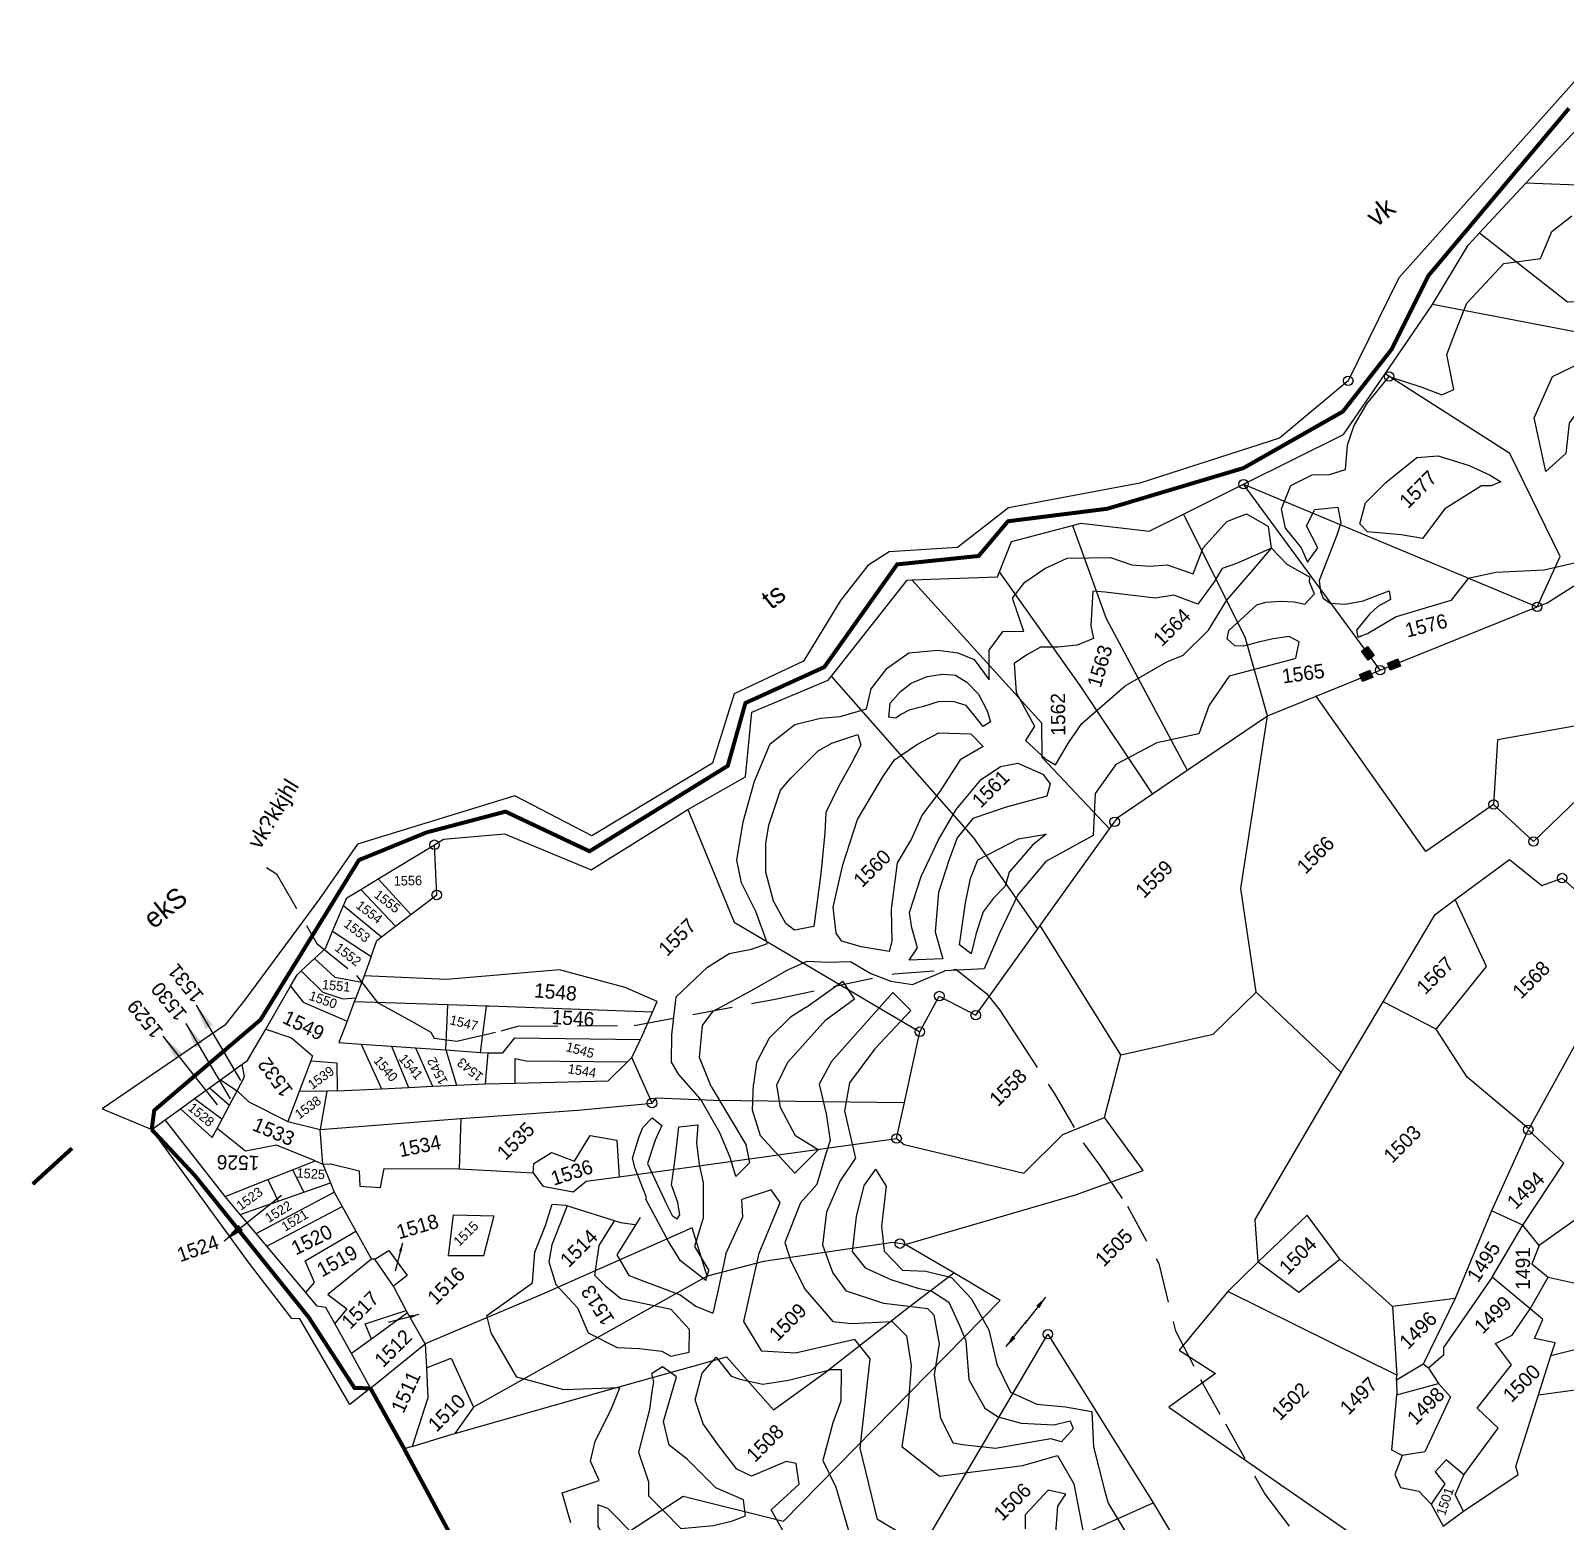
# Model space of a CAD drawing. Header units: metres. Extents: x 302352 to 308863, y 1945987 to 1951649.
# Drawn here: x 302481 to 303270, y 1947762 to 1948527 of the extents above; entities that cross this region are included whole.
import ezdxf

# ---------------------------------------------------------------- set-up
doc = ezdxf.new("R2010")
doc.units = ezdxf.units.M
for name, pattern in [('DASHDOT', [1, 0.5, -0.25, 0, -0.25]), ('DASHED', [0.75, 0.5, -0.25]), ('DIVIDE', [1.25, 0.5, -0.25, 0, -0.25, 0, -0.25])]:
    doc.linetypes.add(name, pattern=pattern)
for name, color, linetype in [('LINE_FOOTPATH', 1, 'DASHED'), ('OFF', 1, 'Continuous'), ('POLY_HATCH', 12, 'Continuous'), ('POLY_PARCEL', 6, 'Continuous'), ('POLY_WATER', 4, 'Continuous'), ('SYM_ARROW', 1, 'Continuous'), ('SYM_STONE', 1, 'Continuous'), ('TEXT_MAPOUT', 7, 'Continuous'), ('TEXT_PARCEL', 7, 'Continuous'), ('V_BOUND_LINE', 7, 'Continuous'), ('V_BOUND_STREAM_LINE', 7, 'DASHDOT'), ('V_DIVIDE_LINE', 7, 'DIVIDE')]:
    doc.layers.add(name, color=color, linetype=linetype)
doc.styles.get("Standard").update_dxf_attribs({"font": 'simplex.shx'})
doc.styles.add('TEXT_MAP', font='')
doc.styles.get('TEXT_MAP').set_extended_font_data('Kruti Dev 050')
doc.dimstyles.get("Standard").update_dxf_attribs({"dimtxt": 0.18, "dimasz": 0.18, "dimexe": 0.18, "dimexo": 0.0625, "dimgap": 0.09, "dimtad": 0, "dimtih": 1, "dimtoh": 1, "dimdec": 4, "dimzin": 0, "dimdsep": 46, "dimtxsty": 'Standard', "dimcen": 0.09, "dimadec": 0, "dimazin": 0, "dimtfac": 1, "dimtdec": 4, "dimtofl": 0, "dimtmove": 0, "dimatfit": 3, "dimfxl": 1, "dimtolj": 1, "dimtzin": 0, "dimarcsym": 0})

# ---------------------------------------------------------------- blocks, each defined once
blk = doc.blocks.new('STONE')
blk.add_circle((0, 0), 0.851)
blk = doc.blocks.new('STONESQUAREFILLED')
blk.add_hatch(color=256).paths.add_polyline_path([(0.7, -0.48), (0.7, 0.48), (-0.7, 0.48), (-0.7, -0.48)])
blk.add_lwpolyline([(-0.7, 0.48), (0.7, 0.48), (0.7, -0.48), (-0.7, -0.48)], close=True)
blk = doc.blocks.new('TEXTARROW')
blk.add_leader([(0.04, -0.01), (8.68, -0.01)], dimstyle='Standard', override={"dimtxt": 2.5, "dimasz": 2.5, "dimexe": 1.25, "dimexo": 0.625, "dimgap": 0.625, "dimtad": 1, "dimtih": 0, "dimtoh": 0, "dimzin": 8, "dimcen": 2.5, "dimtofl": 1})
blk = doc.blocks.new('TEXTDOUBLEARROW')
for points in [[(-6.63, 0.01), (0.2, 0.01)], [(6.25, 0.01), (-0.58, 0.01)]]:
    blk.add_leader(points, dimstyle='Standard', override={"dimtxt": 2.5, "dimasz": 2.5, "dimexe": 1.25, "dimexo": 0.625, "dimgap": 0.625, "dimtad": 1, "dimtih": 0, "dimtoh": 0, "dimzin": 8, "dimcen": 2.5, "dimtofl": 1})
blk = doc.blocks.new('WEEWWEEWWE')
at = {"layer": 'LINE_FOOTPATH', "ltscale": 10}
blk.add_lwpolyline([(308614.04, 1947318.55), (308614.38, 1947317.06), (308611.78, 1947307.31), (308612.5, 1947300.93), (308611.96, 1947296.66), (308613.32, 1947292), (308614.11, 1947289.31), (308613.87, 1947288.46), (308615.61, 1947286.18), (308620.48, 1947283.21), (308622.37, 1947282.11), (308632.81, 1947271.89), (308647.7, 1947261.74), (308660.53, 1947253.47), (308666.42, 1947248.41), (308667.03, 1947243.52), (308666.74, 1947240.86), (308665.99, 1947237.33), (308664.21, 1947228.63), (308662.39, 1947221.66), (308661.85, 1947218.17), (308660.74, 1947212.09), (308658.45, 1947204.22), (308653.94, 1947196.73), (308651.9, 1947190.19), (308650.17, 1947184.04), (308647.44, 1947174.22), (308646.07, 1947163.85)], dxfattribs=at)
at = {"layer": 'OFF', "ltscale": 10}
blk.add_lwpolyline([(308578.03, 1947311.62), (308580.61, 1947305.37)], dxfattribs=at)
at = {"layer": 'POLY_HATCH'}
for points in [[(308632.86, 1947265.33), (308635.31, 1947267.71), (308639.08, 1947270.7), (308644.48, 1947270.58), (308647.65, 1947269.88), (308650, 1947268.3), (308651.92, 1947267.38), (308653.75, 1947271.26), (308654.98, 1947275.08), (308656.59, 1947277.53), (308660.54, 1947280.38), (308665.14, 1947282.98), (308669.87, 1947284.9), (308673.75, 1947284.45), (308676.61, 1947282.72), (308678.49, 1947281.14), (308681.54, 1947279.51), (308683.74, 1947280.86), (308686.97, 1947281.28), (308690.26, 1947280.71), (308693.08, 1947278.38), (308694.64, 1947276.39), (308695.47, 1947274.35), (308695.02, 1947271.22), (308697.65, 1947273.85), (308700.6, 1947274.3), (308702.4, 1947272.45), (308704.35, 1947276.42), (308706.86, 1947276.72), (308709.84, 1947276.2), (308712.73, 1947275.13), (308716.66, 1947271.36), (308717.92, 1947268.78), (308719.37, 1947267.12), (308721.07, 1947265.7), (308722.56, 1947262.57), (308725.79, 1947264.02), (308730.23, 1947264.25), (308732.65, 1947263.21), (308733.48, 1947260.1)], [(308583.08, 1947233.21), (308585, 1947236.65), (308589.37, 1947234.46), (308590.34, 1947236.96), (308592.5, 1947238.34), (308596.65, 1947239.72), (308599.43, 1947240.89), (308594.26, 1947245.69), (308591.18, 1947250.98), (308592.85, 1947257.18), (308593.99, 1947259.14), (308600.96, 1947257.98), (308603.87, 1947260.52), (308607.19, 1947261.94), (308609.64, 1947263.24), (308610.75, 1947261.97), (308614.12, 1947255.55), (308615.23, 1947254.1)], [(308734.81, 1947258.44), (308736.23, 1947260.54), (308739.11, 1947261.77), (308741.94, 1947260.85), (308743.51, 1947259.34), (308745.4, 1947258.36), (308747.72, 1947260.34), (308749.96, 1947261.48), (308753.09, 1947262.33), (308757.51, 1947262.78), (308759.5, 1947258.92), (308760.58, 1947256.5), (308762.13, 1947255.9), (308764.61, 1947259.65), (308767.49, 1947260.95), (308770.91, 1947262.43), (308777.76, 1947262.69), (308781.46, 1947259.87), (308784.84, 1947261.29), (308788.04, 1947260.9)], [(308618.45, 1947255.4), (308618.67, 1947255.49), (308620.22, 1947259.06), (308620.89, 1947260.23), (308623.31, 1947261.49), (308624.54, 1947262.04), (308626.21, 1947262.08)], [(308724.25, 1947245.95), (308723.97, 1947246.09), (308716.73, 1947250.25), (308712.39, 1947249.46), (308708.91, 1947247.82), (308704.36, 1947250.74), (308698.82, 1947252.43), (308694.4, 1947251.72), (308690.49, 1947248.12), (308683.97, 1947250.02), (308678.52, 1947249.53), (308673.5, 1947247.75), (308668.99, 1947245.9), (308665.3, 1947249.21)], [(308658.74, 1947248.71), (308652.18, 1947248.48), (308646.9, 1947247.69), (308643.97, 1947245.66), (308640.73, 1947240.43)], [(308760.79, 1947227.67), (308754.19, 1947231.79), (308749.64, 1947235.87), (308746.67, 1947237.77), (308743.18, 1947237.36), (308736.84, 1947240.75), (308732.8, 1947241.76), (308731.63, 1947242.33)], [(308641.55, 1947237.7), (308641, 1947235.23), (308637.05, 1947232.09), (308635.06, 1947229.63), (308635, 1947226.33), (308637.03, 1947224.17), (308638.76, 1947221.33), (308638.61, 1947217.73), (308637.43, 1947213.35), (308635.1, 1947209.62), (308633.84, 1947205.88), (308635.1, 1947202.49), (308637.43, 1947199.69), (308639.38, 1947196.98), (308636.41, 1947193.67), (308633.52, 1947188.83), (308632.69, 1947187.36), (308631.64, 1947182.94)]]:
    blk.add_lwpolyline(points, dxfattribs=at)
at = {"layer": 'POLY_HATCH', "lineweight": -2}
for points in [[(308655.34, 1947267.52), (308656.2, 1947270.61), (308658.09, 1947273.86), (308660.66, 1947276.43), (308662.55, 1947277.8), (308666.66, 1947279.86), (308668.72, 1947280.03), (308673.52, 1947280.03), (308675.41, 1947279.51), (308678.49, 1947277.97), (308677.81, 1947276.77), (308675.23, 1947275.92), (308672.15, 1947275.06), (308668.72, 1947273.86), (308666.83, 1947272.15), (308662.89, 1947268.89), (308657.57, 1947264.78), (308655.52, 1947266.15)], [(308682.79, 1947276.75), (308684.14, 1947277.9), (308686.1, 1947278.04), (308687.79, 1947277.83), (308689.81, 1947277.02), (308691.37, 1947275.87), (308692.45, 1947274.59), (308692.85, 1947272.97), (308692.79, 1947270.88), (308692.11, 1947268.65), (308691.43, 1947267.37), (308690.35, 1947267.57), (308690.56, 1947269.46), (308690.69, 1947270.95), (308689.95, 1947272.36), (308688.66, 1947273.71), (308686.84, 1947274.66), (308685.22, 1947275.6), (308684.07, 1947275.94), (308683.33, 1947276.08)], [(308658.94, 1947262.21), (308661, 1947264.78), (308665.63, 1947267.7), (308670.95, 1947270.44), (308676.95, 1947271.98), (308679.52, 1947272.49), (308682.95, 1947271.81), (308685.86, 1947270.95), (308688.61, 1947268.04), (308688.61, 1947265.81), (308685.35, 1947266.67), (308680.72, 1947265.64), (308677.12, 1947265.13), (308674.03, 1947263.93), (308670.6, 1947263.07), (308665.97, 1947259.47), (308663.23, 1947256.56), (308662.03, 1947255.88), (308659.97, 1947258.79), (308658.77, 1947261.01)], [(308718.96, 1947262.39), (308717.07, 1947263.76), (308713.13, 1947268.72), (308712.1, 1947269.92), (308708.84, 1947267.01), (308707.98, 1947265.64), (308705.93, 1947266.5), (308704.04, 1947268.04), (308702.5, 1947269.58), (308700.61, 1947270.09), (308698.72, 1947270.44), (308696.32, 1947267.7), (308694.95, 1947263.07), (308692.89, 1947262.56), (308693.07, 1947259.13), (308693.41, 1947257.76), (308696.67, 1947258.62), (308699.41, 1947259.13), (308706.61, 1947258.62), (308712.44, 1947257.08), (308714.5, 1947256.22), (308718.96, 1947256.22), (308723.24, 1947257.25), (308728.22, 1947257.59), (308731.82, 1947257.93), (308727.36, 1947259.64), (308725.64, 1947260.5), (308723.76, 1947259.99), (308720.33, 1947259.47)], [(308664.92, 1947253.68), (308666.17, 1947255.97), (308667.32, 1947257.57), (308671.55, 1947259.74), (308676.35, 1947261.45), (308680.59, 1947262.6), (308685.51, 1947263.05), (308688.37, 1947262.48), (308690.2, 1947261.23), (308691.45, 1947258.03), (308691.23, 1947256.54), (308689.85, 1947255.74), (308685.28, 1947258.37), (308681.27, 1947260.31), (308678.18, 1947259.97), (308675.44, 1947258.71), (308671.66, 1947256.77), (308667.89, 1947253.57), (308666.17, 1947250.48), (308663.09, 1947253.34)], [(308668.92, 1947250.26), (308673.15, 1947253.46), (308675.78, 1947255.17), (308678.07, 1947256.2), (308683.56, 1947254.48), (308686.42, 1947252.43), (308684.25, 1947252.66), (308679.79, 1947252.31), (308678.18, 1947251.4), (308676.01, 1947251.4), (308673.95, 1947251.06), (308671.44, 1947249.8), (308669.15, 1947248.43)], [(308741.84, 1947252.25), (308744.24, 1947253.62), (308747.84, 1947253.62), (308752.81, 1947253.1), (308754.87, 1947251.39), (308756.76, 1947247.79), (308757.79, 1947245.05), (308758.13, 1947243.51), (308756.93, 1947244.02), (308756.07, 1947244.88), (308750.76, 1947246.08), (308746.13, 1947245.4), (308744.58, 1947247.62), (308741.84, 1947250.88)], [(308763.05, 1947240.45), (308766.8, 1947246.25), (308772.05, 1947248.31), (308775.79, 1947247), (308781.41, 1947244.01), (308783.29, 1947241.76), (308781.98, 1947241.2), (308778.6, 1947242.7), (308776.73, 1947242.7), (308772.98, 1947243.26), (308769.42, 1947242.7), (308766.42, 1947240.26)], [(308600.51, 1947219.96), (308599.1, 1947223.48), (308599.1, 1947228.58), (308598.75, 1947231.4), (308600.33, 1947234.04), (308605.44, 1947236.85), (308605.09, 1947238.96), (308603.5, 1947239.32), (308602.98, 1947238.44), (308601.92, 1947237.73), (308600.16, 1947236.33), (308595.4, 1947233.51), (308593.64, 1947229.99), (308592.41, 1947228.76), (308592.41, 1947225.95), (308592.41, 1947222.96), (308595.58, 1947220.32), (308597.69, 1947219.08), (308599.28, 1947218.38)], [(308591.34, 1947207.28), (308589.06, 1947212.91), (308590.82, 1947218.71), (308588.53, 1947222.93), (308587.65, 1947226.1), (308587.65, 1947231.2), (308587.12, 1947232.43), (308585.18, 1947230.5), (308583.77, 1947224.69), (308581.48, 1947222.93), (308580.6, 1947219.59), (308580.43, 1947215.72), (308582.36, 1947212.03), (308586.59, 1947208.51), (308588.53, 1947206.75), (308590.11, 1947206.4)]]:
    blk.add_lwpolyline(points, close=True, dxfattribs=at)
for points in [[(308630.92, 1947254.76), (308632.18, 1947259.41), (308632.43, 1947263.56), (308632.86, 1947265.33)], [(308634.25, 1947259.64), (308635.8, 1947263.24), (308638.88, 1947265.81), (308641.11, 1947266.15), (308646.26, 1947264.61), (308651.4, 1947263.24)], [(308651.4, 1947263.24), (308653.9, 1947262.26), (308655.64, 1947260.4), (308657.74, 1947258.42), (308658.48, 1947255.57), (308659.6, 1947253.1), (308661.21, 1947250.87), (308665.3, 1947249.21)], [(308610.85, 1947261.78), (308606.02, 1947259.66), (308604.26, 1947258.41), (308602.87, 1947255.77), (308602.75, 1947251.75), (308601.49, 1947248.6), (308602.75, 1947244.71), (308604.63, 1947242.7), (308606.39, 1947240.44), (308606.77, 1947239.18), (308608.78, 1947237.92), (308610.8, 1947239.93), (308610.92, 1947243.33), (308607.4, 1947248.73), (308607.15, 1947251.12), (308607.15, 1947253.13), (308610.17, 1947255.39), (308613.76, 1947256.23)], [(308626.21, 1947262.08), (308626.39, 1947260.54), (308624.51, 1947259.79), (308621.74, 1947258.41), (308619.85, 1947253.13), (308619.35, 1947251.62), (308619.48, 1947250.87), (308620.11, 1947250.99), (308620.99, 1947252.25), (308621.99, 1947254.39), (308624.63, 1947256.4), (308627.8, 1947258.9)], [(308634.25, 1947259.64), (308632.2, 1947251.37), (308630.9, 1947249.43), (308628.5, 1947249.43)], [(308731.82, 1947257.93), (308733.48, 1947260.1)], [(308629.67, 1947257.4), (308627.9, 1947255.89), (308626.27, 1947253.76), (308625.01, 1947251.75), (308621.87, 1947248.6), (308618.6, 1947246.85), (308617.72, 1947243.45)], [(308627.8, 1947258.9), (308629.67, 1947257.4)], [(308634.02, 1947244.5), (308638.17, 1947244.5), (308637.39, 1947247.74), (308638.56, 1947251.63), (308640.25, 1947253.97), (308643.24, 1947255.01), (308650.38, 1947255.4), (308654.79, 1947254.75), (308655.31, 1947257.34)], [(308649.69, 1947258.27), (308647.46, 1947258.79), (308643.68, 1947258.79), (308640.43, 1947257.76), (308638.2, 1947256.05)], [(308649.69, 1947258.27), (308655.31, 1947257.34)], [(308731.82, 1947257.93), (308731.77, 1947255.13), (308732.68, 1947251.94)], [(308734.81, 1947258.44), (308734.53, 1947255.32), (308733.8, 1947253.47), (308736.01, 1947253.84), (308736.93, 1947256.79), (308739.14, 1947257.53), (308741.36, 1947255.69), (308740.25, 1947254.03), (308738.78, 1947253.29), (308733.22, 1947250.79)], [(308616.58, 1947242.82), (308616.08, 1947246.85), (308616.71, 1947249.61), (308618.45, 1947255.4)], [(308634.02, 1947244.5), (308634.28, 1947250.86), (308635.83, 1947253.84), (308638.2, 1947256.05)], [(308616.33, 1947254.26), (308610.92, 1947253), (308610.17, 1947250.11), (308613.06, 1947243.83), (308613.44, 1947241.44), (308614.32, 1947239.31)], [(308629.67, 1947251.62), (308630.92, 1947254.76)], [(308724.25, 1947245.95), (308726, 1947247.14), (308725.59, 1947248.49), (308723.97, 1947249.71), (308722.35, 1947250.72), (308720.66, 1947251.67), (308719.92, 1947252.48), (308719.85, 1947253.76), (308720.73, 1947254.37), (308725.52, 1947254.16), (308726.54, 1947253.62), (308727.96, 1947252.41), (308729.1, 1947251.13), (308729.85, 1947249.98), (308731.6, 1947250.05), (308732.21, 1947251.53), (308732.68, 1947251.94)], [(308658.77, 1947251.91), (308647.17, 1947251.19), (308644.08, 1947250.28), (308642.08, 1947247.01), (308640.08, 1947244.28), (308638.26, 1947243.38), (308634.99, 1947241.56), (308631.9, 1947241.38), (308626.99, 1947239.2), (308625.9, 1947237.02), (308624.63, 1947233.21), (308624.26, 1947227.94), (308625.72, 1947226.12), (308629.54, 1947222.67), (308629.54, 1947220.13), (308627.35, 1947217.04), (308623.54, 1947213.78), (308619.36, 1947210.69), (308620.08, 1947204.7), (308623.17, 1947202.34), (308628.44, 1947198.27), (308632.44, 1947196.09), (308631.35, 1947192.1), (308627.17, 1947185.92)], [(308628.5, 1947249.43), (308629.67, 1947251.62)], [(308658.77, 1947251.91), (308658.74, 1947248.71)], [(308733.22, 1947250.79), (308732.35, 1947249.71), (308732.01, 1947248.9), (308732.21, 1947247.82), (308733.43, 1947246.4), (308735.32, 1947245.12), (308737.34, 1947244.24), (308738.56, 1947243.7), (308737.89, 1947242.82), (308736.13, 1947243.3), (308734.71, 1947243.36), (308732.14, 1947243.09), (308731.63, 1947242.33), (308732.03, 1947242.13)], [(308601.21, 1947213.43), (308602.09, 1947216.6), (308606.84, 1947216.42), (308608.43, 1947218.54), (308607.72, 1947219.59), (308603.32, 1947221.35), (308602.62, 1947223.29), (308603.14, 1947227.16), (308603.67, 1947230.32), (308605.08, 1947233.14), (308608.07, 1947234.9), (308610.72, 1947235.07), (308610.36, 1947232.08), (308610.89, 1947231.03), (308612.48, 1947228.56), (308615.12, 1947226.63), (308619.87, 1947223.81), (308620.75, 1947222.93), (308617.94, 1947220.12), (308615.29, 1947218.89), (308611.07, 1947216.42), (308609.84, 1947212.91), (308606.49, 1947206.75)], [(308624.11, 1947188.21), (308627.98, 1947191.55), (308629.74, 1947191.9), (308628.51, 1947193.84), (308624.28, 1947193.66), (308623.05, 1947192.43)], [(308612.66, 1947198.59), (308610.72, 1947206.33), (308615.48, 1947214.25), (308624.28, 1947221.28), (308624.64, 1947224.36), (308618.12, 1947228.41), (308615.3, 1947231.58), (308616.36, 1947235.8), (308623.76, 1947240.55), (308630.1, 1947243.19), (308630.45, 1947245.12), (308626.97, 1947246.86)], [(308620.73, 1947243.45), (308625.51, 1947245.21), (308626.97, 1947246.86)], [(308620.73, 1947243.45), (308616.54, 1947240.72), (308614.32, 1947239.31)], [(308616.58, 1947242.82), (308617.72, 1947243.45)], [(308641.55, 1947237.7), (308639.08, 1947237.27), (308635.64, 1947235.2), (308632.19, 1947232.45), (308631.92, 1947229.84), (308633.16, 1947226.53), (308634.81, 1947223.37), (308635.77, 1947221.85), (308636.33, 1947219.38), (308635.22, 1947216.35), (308634.4, 1947214.42), (308631.23, 1947210.71), (308630.13, 1947206.72), (308630.54, 1947204.79), (308632.06, 1947202.18), (308634.81, 1947199.15), (308636.6, 1947198.05), (308636.19, 1947197.08), (308633.98, 1947196.95), (308633.3, 1947198.18), (308627.51, 1947202.18), (308624.89, 1947205.48), (308624.2, 1947206.44), (308625.31, 1947209.74), (308628.61, 1947214.15), (308631.78, 1947216.49), (308633.85, 1947219.51), (308633.85, 1947220.62), (308630.4, 1947225.02), (308628.2, 1947229.42), (308628.61, 1947232.31), (308630.13, 1947235.62), (308633.43, 1947238.23), (308637.29, 1947239.74), (308640.73, 1947240.43)]]:
    blk.add_lwpolyline(points, dxfattribs=at)
at = {"layer": 'POLY_PARCEL'}
for points in [[(308617.56, 1947308.32), (308618.13, 1947302.17)], [(308620.48, 1947308.22), (308620.31, 1947301.87)], [(308622.96, 1947307.62), (308622.71, 1947301.55)], [(308605.69, 1947305.83), (308605.4, 1947303.28), (308607.61, 1947297.72)], [(308607.98, 1947306.23), (308608.03, 1947302.44), (308609.22, 1947300.06), (308610.47, 1947299.02)], [(308610.24, 1947306.16), (308610.43, 1947302.71), (308612.36, 1947299.88)], [(308614.28, 1947306.99), (308615.49, 1947301.32)], [(308622.71, 1947301.55), (308626.77, 1947301), (308631.02, 1947305.67)], [(308585, 1947304.67), (308585.28, 1947299.28), (308586.54, 1947299.67)], [(308587.16, 1947304.32), (308587.79, 1947300.06)], [(308589.45, 1947303.96), (308589.68, 1947300.64)], [(308591.12, 1947303.69), (308591.64, 1947301.25)], [(308599.67, 1947304.21), (308601.16, 1947301.14), (308601.45, 1947297.67), (308600.86, 1947297.4)], [(308591.64, 1947301.25), (308593.56, 1947301.84), (308594.46, 1947303.16)], [(308615.49, 1947301.32), (308617.42, 1947302.26), (308618.13, 1947302.17)], [(308618.13, 1947302.17), (308620.31, 1947301.87)], [(308620.31, 1947301.87), (308622.71, 1947301.55)], [(308586.54, 1947299.67), (308587.79, 1947300.06)], [(308592.37, 1947288.1), (308590.34, 1947292.89), (308587.03, 1947295.12), (308586.54, 1947299.67)], [(308587.79, 1947300.06), (308589.68, 1947300.64)], [(308589.68, 1947300.64), (308591.64, 1947301.25)], [(308591.64, 1947301.25), (308591.72, 1947299.23), (308593.46, 1947294.01)], [(308612.36, 1947299.88), (308610.47, 1947299.02)], [(308613.14, 1947300.23), (308612.36, 1947299.88)], [(308615.49, 1947301.32), (308613.14, 1947300.23)], [(308635.59, 1947271.44), (308636.97, 1947271.99), (308635.38, 1947276.07), (308631.05, 1947283.46), (308620.14, 1947292.62), (308613.14, 1947300.23)], [(308607.61, 1947297.72), (308604.98, 1947296.53), (308606.83, 1947294.41)], [(308609.95, 1947298.79), (308607.61, 1947297.72)], [(308610.47, 1947299.02), (308609.95, 1947298.79)], [(308618.03, 1947290.21), (308609.95, 1947298.79)], [(308600.86, 1947297.4), (308597.12, 1947295.68)], [(308600.86, 1947297.4), (308603.02, 1947294.9), (308600.56, 1947292.37)], [(308597.12, 1947295.68), (308593.46, 1947294.01)], [(308593.46, 1947294.01), (308595.61, 1947290.43)], [(308599.6, 1947293.29), (308597.12, 1947295.68)], [(308606.83, 1947294.41), (308604.7, 1947288.63)], [(308606.83, 1947294.41), (308609.34, 1947291.54)], [(308581.22, 1947292.91), (308586.54, 1947290.62)], [(308599.6, 1947293.29), (308595.61, 1947290.43)], [(308600.56, 1947292.37), (308599.6, 1947293.29)], [(308600.56, 1947292.37), (308604.7, 1947288.63)], [(308580.98, 1947289.96), (308585.55, 1947287.78)], [(308586.54, 1947290.62), (308585.55, 1947287.78)], [(308586.54, 1947290.62), (308589.58, 1947289.3)], [(308592.79, 1947287.14), (308595.61, 1947290.43)], [(308595.61, 1947290.43), (308604.21, 1947283.16), (308609.12, 1947278.94)], [(308609.34, 1947291.54), (308607.19, 1947286.37)], [(308609.34, 1947291.54), (308611.34, 1947289.27)], [(308613.87, 1947286.38), (308618.03, 1947290.21)], [(308621.35, 1947286.69), (308618.03, 1947290.21)], [(308589.58, 1947289.3), (308588.62, 1947286.31)], [(308589.58, 1947289.3), (308592.37, 1947288.1)], [(308592.37, 1947288.1), (308592.79, 1947287.14)], [(308604.7, 1947288.63), (308607.19, 1947286.37)], [(308611.34, 1947289.27), (308609.46, 1947284.33)], [(308611.34, 1947289.27), (308613.87, 1947286.38)], [(308580.71, 1947286.84), (308591.32, 1947283.61)], [(308585.55, 1947287.78), (308588.62, 1947286.31)], [(308588.62, 1947286.31), (308591.81, 1947284.79)], [(308592.79, 1947287.14), (308591.81, 1947284.79)], [(308592.79, 1947287.14), (308593.54, 1947286.44), (308595.45, 1947283.31), (308594.12, 1947281.89), (308595.84, 1947279.93), (308597.85, 1947281.31), (308604.53, 1947274.63)], [(308607.19, 1947286.37), (308609.46, 1947284.33)], [(308613.87, 1947286.38), (308611.7, 1947282.3)], [(308613.87, 1947286.38), (308616.74, 1947283.1)], [(308616.74, 1947283.1), (308621.35, 1947286.69)], [(308635.59, 1947271.44), (308621.58, 1947286.44), (308621.35, 1947286.69)], [(308656.68, 1947286.36), (308650.85, 1947272.21), (308657.69, 1947246.02)], [(308697, 1947286.96), (308695.87, 1947262.75), (308692.87, 1947259.65), (308692.54, 1947247.26)], [(308580.54, 1947284.78), (308590.76, 1947281.64)], [(308591.81, 1947284.79), (308591.32, 1947283.61)], [(308609.46, 1947284.33), (308611.7, 1947282.3)], [(308677.33, 1947244.73), (308679.68, 1947258.49), (308681.31, 1947285.53)], [(308591.32, 1947283.61), (308590.76, 1947281.64)], [(308611.7, 1947282.3), (308614.39, 1947279.87)], [(308614.39, 1947279.87), (308617.37, 1947282.38)], [(308616.74, 1947283.1), (308617.37, 1947282.38)], [(308617.37, 1947282.38), (308618.68, 1947281.08), (308621.08, 1947281.35), (308632.14, 1947270.08)], [(308590.76, 1947281.64), (308589.79, 1947278.24)], [(308579.91, 1947277.21), (308581.56, 1947277.34), (308582.66, 1947280.08), (308589.79, 1947278.24)], [(308609.12, 1947278.94), (308604.53, 1947274.63)], [(308609.12, 1947278.94), (308620.28, 1947269.36), (308627.52, 1947263.4)], [(308614.39, 1947279.87), (308617.1, 1947277.29)], [(308617.1, 1947277.29), (308619.29, 1947279.49), (308620.05, 1947278.29), (308628.96, 1947269.24)], [(308699.49, 1947246.59), (308702.6, 1947262.51), (308705.5, 1947279.91)], [(308589.79, 1947278.24), (308588.69, 1947274.36)], [(308617.1, 1947277.29), (308625.55, 1947269.26), (308628.96, 1947269.24)], [(308716.14, 1947277.57), (308710.88, 1947266.28), (308704.64, 1947245.62)], [(308588.69, 1947274.36), (308581.71, 1947275.07), (308582.11, 1947272.12), (308579.73, 1947271.88)], [(308604.53, 1947274.63), (308610.73, 1947267.71)], [(308589, 1947274.08), (308591.03, 1947273.59), (308590.42, 1947269.73), (308588.25, 1947269.99)], [(308588.25, 1947269.99), (308589, 1947274.08)], [(308589, 1947274.08), (308588.69, 1947274.36)], [(308632.14, 1947270.08), (308632.36, 1947270.16), (308635.59, 1947271.44)], [(308581.62, 1947267.22), (308582.4, 1947269.17), (308587.26, 1947266.72)], [(308587.26, 1947266.72), (308588.25, 1947269.99)], [(308627.52, 1947263.4), (308629.73, 1947269.24)], [(308628.96, 1947269.24), (308629.73, 1947269.24)], [(308629.73, 1947269.24), (308632.14, 1947270.08)], [(308716.63, 1947243.36), (308721.59, 1947252.33), (308727.01, 1947268.75)], [(308581.62, 1947267.22), (308578.56, 1947267.7)], [(308587.15, 1947266.36), (308581.62, 1947267.22)], [(308610.73, 1947267.71), (308610.41, 1947265.66), (308612.62, 1947262.49), (308614.73, 1947262.27), (308618.07, 1947259.75)], [(308610.73, 1947267.71), (308611.63, 1947268.47), (308614.19, 1947267.88), (308615.47, 1947265.07), (308619.15, 1947265.99), (308621.09, 1947263.22), (308618.07, 1947259.75)], [(308778.28, 1947267.56), (308780.01, 1947253.63), (308789.64, 1947244.43), (308793.92, 1947239.24), (308792.95, 1947234.92)], [(308803.01, 1947249.38), (308802.96, 1947250.5), (308786.83, 1947267.88)], [(308585.98, 1947262.04), (308587.15, 1947266.36)], [(308587.15, 1947266.36), (308587.26, 1947266.72)], [(308730.7, 1947237.43), (308735.01, 1947266.09)], [(308735.01, 1947266.09), (308750.31, 1947229.16)], [(308792.95, 1947234.92), (308787.73, 1947236.2), (308781.51, 1947245.15), (308767.73, 1947265.35)], [(308577.17, 1947262.95), (308585.98, 1947262.04)], [(308627.52, 1947263.4), (308628.37, 1947263.49), (308633.28, 1947258.18), (308650.05, 1947241.09)], [(308750.31, 1947229.16), (308756.81, 1947231.59), (308761.43, 1947245.22), (308757.4, 1947263.39)], [(308585.98, 1947262.04), (308583.97, 1947259.82)], [(308617.09, 1947243.1), (308620.01, 1947248.73), (308600.85, 1947256.08), (308585.98, 1947262.04)], [(308583.97, 1947259.82), (308581.44, 1947257.02), (308575.73, 1947254.04)], [(308583.97, 1947259.82), (308587.01, 1947258.47), (308584.69, 1947252.13)], [(308618.07, 1947259.75), (308646.16, 1947238.57)], [(308575.73, 1947254.04), (308574.81, 1947254.56)], [(308575.73, 1947254.04), (308580.37, 1947251.61), (308580.66, 1947251.44)], [(308584.69, 1947252.13), (308580.66, 1947251.44)], [(308580.66, 1947251.44), (308597.4, 1947242.17), (308611.66, 1947234.2), (308611.17, 1947225.31), (308619.05, 1947224.07), (308632.18, 1947222.5), (308639.35, 1947221.54)], [(308617.09, 1947243.1), (308584.69, 1947252.13)], [(308692.54, 1947247.26), (308694.35, 1947247.57), (308699.49, 1947246.59)], [(308650.05, 1947241.09), (308657.69, 1947246.02)], [(308657.69, 1947246.02), (308662.58, 1947247.47), (308664.13, 1947242.54), (308677.33, 1947244.73)], [(308677.82, 1947244.82), (308692.54, 1947247.26)], [(308699.49, 1947246.59), (308704.64, 1947245.62)], [(308704.64, 1947245.62), (308716.63, 1947243.36)], [(308673.55, 1947226.17), (308677.82, 1947244.82)], [(308677.33, 1947244.73), (308677.82, 1947244.82)], [(308637.54, 1947228.37), (308636.62, 1947229.65), (308623.42, 1947239.42), (308617.09, 1947243.1)], [(308691.14, 1947219.74), (308698.96, 1947230.32), (308716.63, 1947243.36)], [(308716.63, 1947243.36), (308722.7, 1947240.8)], [(308646.16, 1947238.57), (308650.05, 1947241.09)], [(308728.91, 1947215.42), (308718.71, 1947217.24), (308722.7, 1947240.8)], [(308722.7, 1947240.8), (308730.7, 1947237.43)], [(308646.16, 1947238.57), (308646.31, 1947237.38), (308654.41, 1947224.21), (308661.32, 1947224.21), (308666.52, 1947222.01)], [(308730.7, 1947237.43), (308750.31, 1947229.16)], [(308567.93, 1947231.36), (308595.49, 1947225.63), (308602.18, 1947214.51), (308641.03, 1947214.96), (308639.35, 1947221.54)], [(308637.54, 1947228.37), (308657.11, 1947217.7), (308665.27, 1947213.89), (308666.52, 1947222.01)], [(308639.35, 1947221.54), (308637.54, 1947228.37)], [(308750.31, 1947229.16), (308751.57, 1947228.63), (308800.37, 1947217.77), (308800.98, 1947217.79)], [(308666.52, 1947222.01), (308673.55, 1947226.17)], [(308673.55, 1947226.17), (308683.61, 1947219.8), (308691.14, 1947219.74)], [(308802.33, 1947204.49), (308794.61, 1947204.17), (308785.21, 1947207.42), (308779.93, 1947202), (308770.1, 1947204.61), (308759.4, 1947213.8), (308757.72, 1947218.08), (308755.13, 1947218.44), (308753.66, 1947214.31), (308747.77, 1947211.96), (308734.98, 1947220.81), (308728.91, 1947215.42)], [(308691.14, 1947219.74), (308691.61, 1947205.07)], [(308787.53, 1947190.86), (308785.84, 1947195.98), (308772.83, 1947187.63), (308766.12, 1947194.48), (308756.42, 1947196.61), (308758.78, 1947204.49), (308749.4, 1947208.27), (308729.2, 1947208.59), (308728.91, 1947215.42)], [(308701.62, 1947207.63), (308713.96, 1947210.8), (308717.07, 1947210.34)], [(308703.91, 1947200.5), (308713.93, 1947201.63), (308717.07, 1947210.34)], [(308717.07, 1947210.34), (308725.47, 1947209.1), (308726.01, 1947203.93), (308728.5, 1947202.8), (308729.06, 1947193.6), (308728.81, 1947192.8)], [(308600.98, 1947196.92), (308642.3, 1947207.74), (308636.74, 1947183.42)], [(308691.61, 1947205.07), (308701.62, 1947207.63)], [(308703.91, 1947200.5), (308701.62, 1947207.63)], [(308667.43, 1947195.55), (308670.93, 1947199.59), (308691.61, 1947205.07)], [(308703.3, 1947183.42), (308702.4, 1947193.46), (308703.91, 1947200.5)], [(308600.98, 1947196.92), (308601.49, 1947196.75), (308636.74, 1947183.42)], [(308662.11, 1947195.61), (308652.57, 1947194.69), (308653.74, 1947189.38), (308646.61, 1947190.51), (308652.59, 1947158.15), (308658.6, 1947153.51), (308656.71, 1947151.32)], [(308669.74, 1947173.17), (308662.11, 1947195.61)], [(308667.43, 1947195.55), (308662.11, 1947195.61)], [(308667.43, 1947195.55), (308668.38, 1947189.23), (308674.94, 1947188.56)], [(308674.94, 1947188.56), (308675.92, 1947195.37), (308667.43, 1947195.55)], [(308675.47, 1947179.68), (308674.94, 1947188.56)], [(308714.82, 1947186.8), (308703.3, 1947183.42)], [(308636.74, 1947183.42), (308635.15, 1947177.08)], [(308703.19, 1947183.38), (308692.75, 1947179.43)], [(308694.25, 1947175.37), (308703.4, 1947177.23), (308703.19, 1947183.38)], [(308675.47, 1947179.68), (308669.74, 1947173.17)], [(308681.74, 1947174.84), (308675.47, 1947179.68)], [(308692.75, 1947179.43), (308681.74, 1947174.84)], [(308694.25, 1947175.37), (308692.75, 1947179.43)], [(308681.74, 1947174.84), (308673.06, 1947171.84)], [(308686.91, 1947173.47), (308694.25, 1947175.37)], [(308693.91, 1947172.1), (308694.25, 1947175.37)], [(308669.25, 1947172.76), (308668, 1947171.43)], [(308669.25, 1947172.76), (308669.74, 1947173.17)], [(308673.06, 1947171.84), (308669.25, 1947172.76)], [(308686.91, 1947173.47), (308676.35, 1947171.49), (308675.69, 1947170.83), (308673.19, 1947171)], [(308687.49, 1947167.26), (308686.91, 1947173.47)], [(308663.12, 1947165.56), (308662.67, 1947166.95), (308668, 1947171.43)], [(308668, 1947171.43), (308672.72, 1947168.75)], [(308673.19, 1947171), (308672.72, 1947168.75)], [(308673.19, 1947171), (308673.06, 1947171.84)], [(308693.91, 1947172.1), (308691.63, 1947171.15), (308691.9, 1947168.48)], [(308711.39, 1947159.19), (308700.23, 1947166.07), (308702.46, 1947169.81), (308699.2, 1947171.23), (308693.91, 1947172.1)], [(308672.72, 1947168.75), (308672.63, 1947166.49), (308665.48, 1947163.87), (308663.12, 1947165.56)], [(308687.49, 1947167.26), (308691.9, 1947168.48)], [(308691.9, 1947168.48), (308700.87, 1947154.5)], [(308666.89, 1947158.39), (308674.06, 1947159.49), (308673.99, 1947163.12), (308680.86, 1947163.93), (308681.35, 1947167.24), (308683.55, 1947166.52), (308687.49, 1947167.26)], [(308685.18, 1947161.23), (308686.73, 1947162.03), (308685.26, 1947164.27), (308687.69, 1947165.2), (308687.49, 1947167.26)], [(308663.12, 1947165.56), (308660.77, 1947164.5), (308660.11, 1947162.86), (308661.41, 1947160.9), (308661.37, 1947158.66)], [(308666.89, 1947158.39), (308666.66, 1947161.28), (308664.62, 1947161.17), (308664.39, 1947159.23), (308661.37, 1947158.66)], [(308680.64, 1947158.88), (308685.18, 1947161.23)], [(308700.87, 1947154.5), (308700.42, 1947154.58), (308692.62, 1947156.83), (308685.18, 1947161.23)], [(308663.64, 1947155.17), (308671.76, 1947153.61), (308672.24, 1947154.51), (308680.64, 1947158.88)], [(308680.64, 1947158.88), (308692.72, 1947149.76), (308699.15, 1947147.16)], [(308661.37, 1947158.66), (308660.48, 1947155.63), (308663.64, 1947155.17)], [(308663.64, 1947155.17), (308664.34, 1947157.35), (308666.89, 1947158.39)]]:
    blk.add_lwpolyline(points, dxfattribs=at)
blk.add_lwpolyline([(308595.87, 1947267.84), (308599.92, 1947271.02), (308603.44, 1947267.35), (308598.97, 1947264.74)], close=True, dxfattribs=at)
at = {"layer": 'POLY_WATER'}
for points in [[(308600.41, 1947308.67), (308596.37, 1947308.17), (308578.03, 1947311.62)], [(308808.71, 1947273.12), (308767.12, 1947270.72), (308753.5, 1947266.02), (308742.28, 1947267.01), (308725.85, 1947275.36), (308712, 1947284.81), (308703.92, 1947285.8), (308697.44, 1947291.47), (308694.34, 1947292.15), (308688.82, 1947291.43), (308680.13, 1947289.33), (308671.09, 1947292.56), (308662.99, 1947288.3), (308645.84, 1947292.52), (308642.49, 1947302.91), (308624.22, 1947312.53), (308615.98, 1947311.06), (308600.41, 1947308.67)], [(308614.28, 1947306.99), (308617.56, 1947308.32)], [(308617.56, 1947308.32), (308618.49, 1947308.7), (308620.48, 1947308.22)], [(308620.48, 1947308.22), (308622.96, 1947307.62)], [(308622.96, 1947307.62), (308631.02, 1947305.67)], [(308577.17, 1947262.95), (308573.91, 1947263.34), (308577.03, 1947275.41), (308576.37, 1947276.12), (308577.45, 1947284.82), (308580.61, 1947305.37)], [(308580.61, 1947305.37), (308582.66, 1947305.04)], [(308599.67, 1947304.21), (308605.69, 1947305.83)], [(308605.69, 1947305.83), (308607.28, 1947306.25), (308607.98, 1947306.23)], [(308607.98, 1947306.23), (308610.24, 1947306.16)], [(308610.24, 1947306.16), (308612.11, 1947306.1), (308614.28, 1947306.99)], [(308631.02, 1947305.67), (308632.29, 1947305.37), (308638.22, 1947300.43), (308642.75, 1947289.57), (308656.68, 1947286.36)], [(308581.22, 1947292.91), (308582.66, 1947305.04)], [(308582.66, 1947305.04), (308585, 1947304.67)], [(308585, 1947304.67), (308587.16, 1947304.32)], [(308587.16, 1947304.32), (308589.45, 1947303.96)], [(308589.45, 1947303.96), (308591.12, 1947303.69)], [(308591.12, 1947303.69), (308594.46, 1947303.16)], [(308594.46, 1947303.16), (308595.25, 1947303.03), (308599.67, 1947304.21)], [(308580.98, 1947289.96), (308581.22, 1947292.91)], [(308580.71, 1947286.84), (308580.98, 1947289.96)], [(308656.68, 1947286.36), (308664.73, 1947284.17), (308671.03, 1947289.38), (308680.66, 1947285.45), (308681.31, 1947285.53)], [(308580.54, 1947284.78), (308580.71, 1947286.84)], [(308681.31, 1947285.53), (308696.57, 1947287.36), (308697, 1947286.96)], [(308697, 1947286.96), (308704.9, 1947279.65), (308705.5, 1947279.91)], [(308579.91, 1947277.21), (308580.54, 1947284.78)], [(308705.5, 1947279.91), (308709.26, 1947281.55), (308716.14, 1947277.57)], [(308579.73, 1947271.88), (308580.35, 1947274.1), (308579.72, 1947274.98), (308579.91, 1947277.21)], [(308716.14, 1947277.57), (308717.08, 1947277.03), (308722.44, 1947270.28), (308727.01, 1947268.75)], [(308578.56, 1947267.7), (308579.73, 1947271.88)], [(308727.01, 1947268.75), (308735.01, 1947266.09)], [(308577.17, 1947262.95), (308578.56, 1947267.7)], [(308767.73, 1947265.35), (308776.2, 1947267.49), (308778.28, 1947267.56)], [(308778.28, 1947267.56), (308786.83, 1947267.88)], [(308786.83, 1947267.88), (308798.48, 1947268.24), (308798.95, 1947268.43)], [(308735.01, 1947266.09), (308748.32, 1947261.66), (308757.4, 1947263.39)], [(308757.4, 1947263.39), (308767.73, 1947265.35)]]:
    blk.add_lwpolyline(points, dxfattribs=at)
at = {"layer": 'V_BOUND_LINE', "const_width": 0.5}
for points in [[(308577.17, 1947262.95), (308574.83, 1947254.6), (308574.81, 1947254.56)], [(308574.81, 1947254.56), (308567.96, 1947231.47), (308567.93, 1947231.36)]]:
    blk.add_lwpolyline(points, dxfattribs=at)
at = {"layer": 'V_BOUND_STREAM_LINE', "ltscale": 10, "const_width": 0.5}
for points in [[(308580.61, 1947305.37), (308582.53, 1947306.85), (308600.01, 1947305.5), (308622.93, 1947311), (308631.42, 1947307.46), (308640.28, 1947302.33), (308644.25, 1947291.35), (308664.12, 1947286.71), (308671.27, 1947290.74), (308681.47, 1947286.95), (308697.06, 1947289.64), (308705.06, 1947283.17), (308710.75, 1947283.66), (308720.71, 1947275.97), (308736.42, 1947267.54), (308750.29, 1947263.76), (308760.13, 1947264.98), (308769.97, 1947268.28), (308797.29, 1947270.72)], [(308577.17, 1947262.95), (308575.78, 1947264.38), (308577.97, 1947274.79), (308580.38, 1947297.45), (308580.61, 1947305.37)]]:
    blk.add_lwpolyline(points, dxfattribs=at)
at = {"layer": 'V_DIVIDE_LINE', "ltscale": 10, "const_width": 0.5}
blk.add_lwpolyline([(308571.85, 1947310.76), (308565.18, 1947311.05)], dxfattribs=at)
at = {"layer": 'SYM_ARROW'}
for name, p, xscale, yscale, zscale, rotation in [('TEXTARROW', (308589.9, 1947312.74), 1.272308280863488, 1.272308280863488, 1.272308280863488, 263.5707594375153), ('TEXTARROW', (308593.08, 1947311.83), 1.272308280863488, 1.272308280863488, 1.272308280863488, 255.6124212739713), ('TEXTARROW', (308595.62, 1947312.56), 1.272308280863488, 1.272308280863488, 1.272308280863488, 255.6124212739713), ('TEXTARROW', (308577.18, 1947289.04), 1.06382896126924, 1.06382896126924, 1.06382896126924, 353.8586107985605), ('TEXTARROW', (308592.89, 1947273.03), 0.4212239118548383, 0.4212239118548383, 0.4212239118548383, 210.8009681700637), ('TEXTARROW', (308588.04, 1947265.21), 0.4611022065301373, 0.4611022065301373, 0.4611022065301373, 150.0312792497863), ('TEXTDOUBLEARROW', (308641.54, 1947210.79), 0.6153445789089401, 0.6153445789089401, 0.6153445789089401, 6.658334672623136)]:
    blk.add_blockref(name, p, dxfattribs=dict(at, xscale=xscale, yscale=yscale, zscale=zscale, rotation=rotation))
at = {"layer": 'SYM_STONE', "xscale": 0.7, "yscale": 0.7, "zscale": 0.7}
for p in [(308631.02, 1947305.67), (308626.77, 1947301), (308735.01, 1947266.09), (308753.5, 1947266.02), (308627.52, 1947263.4), (308757.51, 1947262.78), (308662.58, 1947247.47), (308693.63, 1947247.45), (308657.69, 1947246.02), (308664.13, 1947242.54), (308646.16, 1947238.57), (308730.7, 1947237.43), (308637.14, 1947228.92), (308750.31, 1947229.16), (308728.91, 1947215.42), (308729.2, 1947208.59), (308642.3, 1947207.74), (308728.5, 1947202.8), (308703.19, 1947183.38)]:
    blk.add_blockref('STONE', p, dxfattribs=at)
at = {"layer": 'SYM_STONE'}
for p, rotation in [((308731.09, 1947240.02), 82.24298763836943), ((308728.95, 1947238.16), 157.1432154010562), ((308732.43, 1947236.7), 337.1432154010564)]:
    blk.add_blockref('STONESQUAREFILLED', p, dxfattribs=dict(at, rotation=rotation))
at = {"layer": 'TEXT_MAPOUT', "style": 'TEXT_MAP'}
for s, height, rotation, p in [('ekS', 2.5, 353.8387, (308598.47, 1947323)), ('vk?kkjhl', 2, 13.6398, (308614.99, 1947320.64)), ('ts', 2.5, 353.8387, (308681.8, 1947296.69)), ('vk', 2.5, 353.8387, (308769.54, 1947277.14))]:
    blk.add_text(s, height=height, rotation=rotation, dxfattribs=at).set_placement(p)
at = {"layer": 'TEXT_PARCEL', "style": 'TEXT_MAP'}
for s, height, rotation, p in [('1529', 1.8, 84.3612, (308590.45, 1947313.04)), ('1530', 1.8, 84.3612, (308594.11, 1947312.48)), ('1531', 1.8, 84.5227, (308597.22, 1947312.63)), ('1553', 1.2, 277.5813, (308615.69, 1947306.57)), ('1554', 1.2, 277.5813, (308618.42, 1947307.14)), ('1555', 1.2, 277.5813, (308620.97, 1947306.5)), ('1556', 1.2, 316.0129, (308623.77, 1947305.64)), ('1528', 1.2, 275.6678, (308585.56, 1947304.02)), ('1549', 1.8, 289.3159, (308601.64, 1947303.42)), ('1552', 1.2, 277.5813, (308612.77, 1947305.24)), ('1532', 1.8, 81.8583, (308596.74, 1947296.28)), ('1550', 1.2, 295.8992, (308606.05, 1947303.08)), ('1551', 1.2, 309.4103, (308608.19, 1947302.82)), ('1526', 1.8, 133.8726, (308587.87, 1947293.46)), ('1533', 1.8, 292.3581, (308589.45, 1947296.52)), ('1539', 1.2, 351.2509, (308598.42, 1947294.67)), ('1538', 1.2, 351.2509, (308594.63, 1947293.18)), ('1524', 1.8, 334.7547, (308571.38, 1947291.02)), ('1523', 1.2, 351.2509, (308581.34, 1947290.23)), ('1540', 1.2, 265.595, (308606.38, 1947291.87)), ('1525', 1.2, 311.4649, (308589.24, 1947288.28)), ('1541', 1.2, 265.595, (308608.79, 1947289.82)), ('1547', 1.2, 301.1782, (308616.43, 1947288.41)), ('1522', 1.2, 346.4486, (308582.74, 1947286.67)), ('1542', 1.2, 72.6952, (308611.27, 1947283.38)), ('1521', 1.2, 346.4486, (308583.42, 1947284.44)), ('1543', 1.2, 96.3748, (308615.07, 1947280.77)), ('1520', 1.8, 341.59, (308582.27, 1947281.37)), ('1548', 1.8, 310.3554, (308626.34, 1947283.3)), ('1534', 1.8, 326.5624, (308600.29, 1947280.88)), ('1519', 1.8, 344.2707, (308582.66, 1947277.1)), ('1546', 1.8, 311.6077, (308625.55, 1947279.36)), ('1518', 1.8, 331.592, (308592.91, 1947273.67)), ('1545', 1.2, 299.9349, (308624.4, 1947275.73)), ('1544', 1.2, 305.5771, (308622.62, 1947273.57)), ('1536', 1.8, 333.0818, (308611.42, 1947264.74)), ('1562', 1.8, 45.5695, (308696.87, 1947259.49)), ('1563', 1.8, 28.6858, (308704.18, 1947260.55)), ('1511', 1.8, 20.5284, (308577.81, 1947257.71)), ('1513', 1.8, 77.7292, (308605.06, 1947247.39)), ('1565', 1.8, 323.045, (308720.88, 1947244.84)), ('1576', 1.8, 329.3014, (308736, 1947237.92)), ('1495', 1.8, 12.3216, (308685.1, 1947174.14)), ('1491', 1.8, 44.9855, (308689.17, 1947168.99)), ('1501', 1.2, 26.5487, (308661.53, 1947156.34))]:
    blk.add_text(s, height=height, rotation=rotation, dxfattribs=at).set_placement(p)
for s, height, p in [('1557', 1.8, (308641.77, 1947275.05)), ('1535', 1.8, (308609.34, 1947271.21)), ('1517', 1.8, (308580.52, 1947269.93)), ('1515', 1.2, (308597.6, 1947267.66)), ('1512', 1.8, (308580.06, 1947263.6)), ('1516', 1.8, (308590.32, 1947264.49)), ('1560', 1.8, (308665.23, 1947263.9)), ('1561', 1.8, (308682.83, 1947260.47)), ('1564', 1.8, (308713.28, 1947258.8)), ('1514', 1.8, (308605.47, 1947256.06)), ('1510', 1.8, (308579.12, 1947253.12)), ('1577', 1.8, (308747.43, 1947249.28)), ('1559', 1.8, (308689.4, 1947237.97)), ('1558', 1.8, (308657.93, 1947232.35)), ('1509', 1.8, (308617.53, 1947230.98)), ('1566', 1.8, (308705.92, 1947225.82)), ('1508', 1.8, (308604.78, 1947222.22)), ('1505', 1.8, (308653.17, 1947208.72)), ('1567', 1.8, (308705.9, 1947204.48)), ('1568', 1.8, (308714.06, 1947195.59)), ('1506', 1.8, (308621.62, 1947195.08)), ('1504', 1.8, (308668.86, 1947191.71)), ('1503', 1.8, (308688.03, 1947192.39)), ('1502', 1.8, (308655.26, 1947179.41)), ('1494', 1.8, (308694.93, 1947177.33)), ('1496', 1.8, (308672.95, 1947174.41)), ('1497', 1.8, (308661.84, 1947173.84)), ('1499', 1.8, (308680.96, 1947169.16)), ('1498', 1.8, (308666.92, 1947166.98)), ('1500', 1.8, (308677.47, 1947160.51))]:
    blk.add_text(s, height=height, dxfattribs=at).set_placement(p)
blk = doc.blocks.new('fffgfhggfsdsf')
at = {"xscale": 4.089385853194386, "yscale": 4.089385853194386, "zscale": 4.089385853194386, "rotation": 44.8498280447801}
blk.add_blockref('WEEWWEEWWE', (5024019.81, -4587627.44), dxfattribs=at)

msp = doc.modelspace()

# ---------------------------------------------------------------- block references
msp.add_blockref('fffgfhggfsdsf', (0, 0))

doc.saveas('drawing.dxf')
